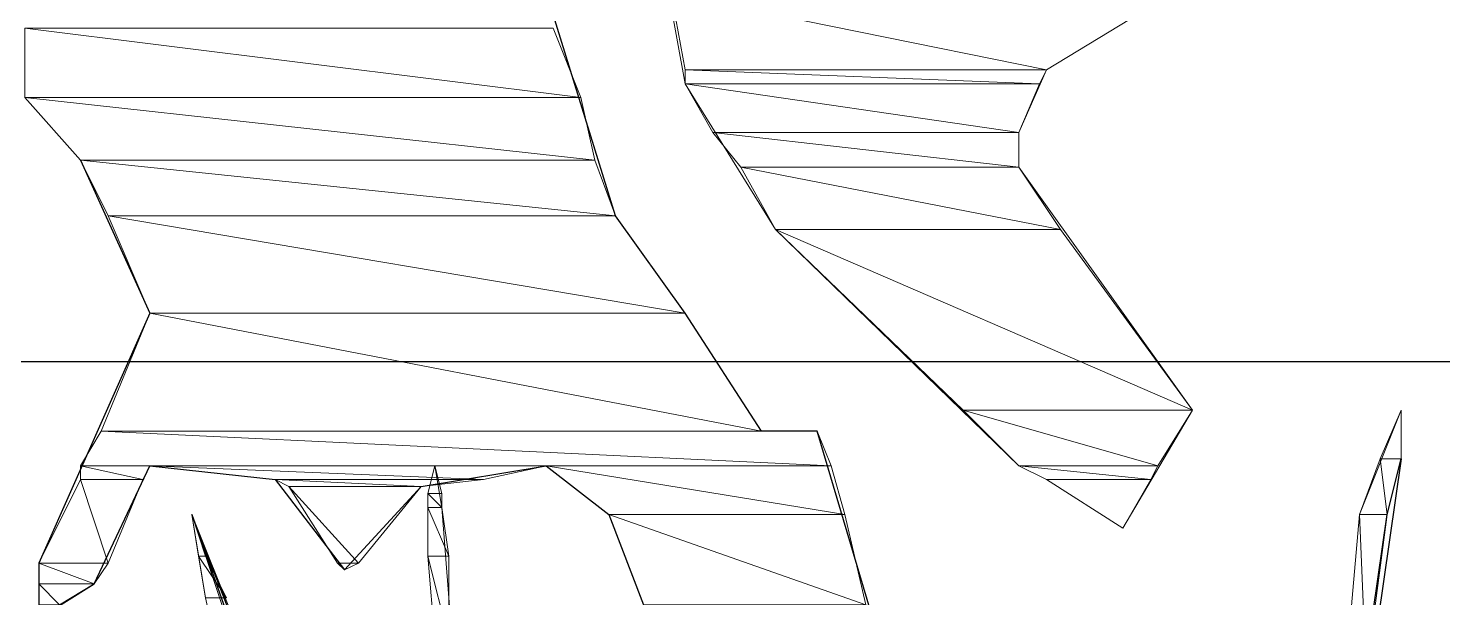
# Model space of a CAD drawing. Header units: inches. Extents: x 2 to 859, y 1 to 607.
# Drawn here: x 578.47 to 591.7, y 489.92 to 495.25 of the extents above; entities that cross this region are included whole.
import ezdxf

# ---------------------------------------------------------------- set-up
doc = ezdxf.new("R2010")
doc.units = ezdxf.units.IN
doc.header["$MEASUREMENT"] = 0
doc.layers.add('PDF_Geometry', color=7, linetype='Continuous', true_color=0x00b8b8)

msp = doc.modelspace()

# ---------------------------------------------------------------- linework, layer by layer
at = {"layer": 'PDF_Geometry', "color": 62, "lineweight": 20, "true_color": 0xa5dd00}
msp.add_lwpolyline([(583.964, 498.312), (584.614, 494.735), (585.46, 493.369), (587.736, 491.158), (587.996, 491.028), (588.711, 490.572), (589.362, 491.678), (587.736, 493.954), (587.736, 494.279), (587.996, 494.865), (589.167, 495.58)], dxfattribs=at)
at = {"layer": 'PDF_Geometry', "color": 62, "lineweight": 0, "true_color": 0xa5dd00}
for points in [[(584.614, 494.865), (587.996, 494.865), (584.484, 495.58), (584.614, 494.865)], [(587.996, 494.865), (584.484, 495.58), (589.167, 495.58), (587.996, 494.865)], [(584.614, 494.735), (587.931, 494.735), (584.614, 494.865), (584.614, 494.735)], [(587.931, 494.735), (584.614, 494.865), (587.996, 494.865), (587.931, 494.735)], [(584.874, 494.279), (587.736, 494.279), (584.614, 494.735), (584.874, 494.279)], [(587.736, 494.279), (584.614, 494.735), (587.931, 494.735), (587.736, 494.279)], [(585.134, 493.954), (587.736, 493.954), (584.874, 494.279), (585.134, 493.954)], [(587.736, 493.954), (584.874, 494.279), (587.736, 494.279), (587.736, 493.954)], [(585.46, 493.369), (588.126, 493.369), (585.134, 493.954), (585.46, 493.369)], [(588.126, 493.369), (585.134, 493.954), (587.736, 493.954), (588.126, 493.369)], [(587.216, 491.678), (589.362, 491.678), (585.46, 493.369), (587.216, 491.678)], [(589.362, 491.678), (585.46, 493.369), (588.126, 493.369), (589.362, 491.678)], [(587.736, 491.158), (589.036, 491.158), (587.216, 491.678), (587.736, 491.158)], [(589.036, 491.158), (587.216, 491.678), (589.362, 491.678), (589.036, 491.158)], [(587.736, 491.158), (587.996, 491.028), (588.971, 491.028), (587.736, 491.158)], [(587.736, 491.158), (589.036, 491.158), (588.971, 491.028), (587.736, 491.158)], [(587.996, 491.028), (588.971, 491.028), (588.711, 490.572), (587.996, 491.028)]]:
    msp.add_lwpolyline(points, dxfattribs=at)
at = {"layer": 'PDF_Geometry', "color": 92, "lineweight": 25, "true_color": 0x00b800}
for points in [[(586.565, 489.076), (585.85, 491.483), (585.329, 491.483), (584.614, 492.588), (583.964, 493.499), (583.378, 495.385)], [(578.436, 494.605), (578.956, 494.019), (579.606, 492.588), (578.566, 490.247), (578.566, 489.727), (579.086, 490.052), (579.606, 491.158), (580.777, 491.028), (581.427, 490.182), (582.143, 490.963), (583.313, 491.158), (583.899, 490.702), (584.224, 489.857)]]:
    msp.add_lwpolyline(points, dxfattribs=at)
at = {"layer": 'PDF_Geometry', "color": 92, "lineweight": 0, "true_color": 0x00b800}
for points in [[(578.436, 494.605), (583.639, 494.605), (578.436, 495.255), (578.436, 494.605)], [(583.639, 494.605), (578.436, 495.255), (583.378, 495.255), (583.639, 494.605)], [(578.956, 494.019), (583.769, 494.019), (578.436, 494.605), (578.956, 494.019)], [(583.769, 494.019), (578.436, 494.605), (583.638, 494.605), (583.769, 494.019)], [(579.216, 493.499), (583.964, 493.499), (578.956, 494.019), (579.216, 493.499)], [(583.964, 493.499), (578.956, 494.019), (583.769, 494.019), (583.964, 493.499)], [(579.606, 492.588), (584.614, 492.588), (579.216, 493.499), (579.606, 492.588)], [(584.614, 492.588), (579.216, 493.499), (583.964, 493.499), (584.614, 492.588)], [(579.151, 491.483), (585.329, 491.483), (579.606, 492.588), (579.151, 491.483)], [(584.614, 492.588), (584.614, 492.588), (579.606, 492.588), (584.614, 492.588)], [(584.614, 492.588), (579.606, 492.588), (584.614, 492.588)], [(585.329, 491.483), (579.606, 492.588), (584.614, 492.588), (585.329, 491.483)], [(578.956, 491.158), (585.98, 491.158), (579.151, 491.483), (578.956, 491.158)], [(585.329, 491.483), (585.329, 491.483), (579.151, 491.483), (585.329, 491.483)], [(585.329, 491.483), (579.151, 491.483), (585.329, 491.483)], [(585.98, 491.158), (579.151, 491.483), (585.85, 491.483), (585.98, 491.158)], [(585.85, 491.483), (585.329, 491.483), (585.329, 491.483), (585.85, 491.483)], [(578.956, 491.158), (583.313, 491.158), (583.313, 491.158), (578.956, 491.158)], [(583.313, 491.158), (583.313, 491.158), (578.956, 491.158), (583.313, 491.158)], [(578.956, 491.028), (579.541, 491.028), (578.956, 491.158), (578.956, 491.028)], [(579.541, 491.028), (578.956, 491.158), (579.606, 491.158), (579.541, 491.028)], [(580.777, 491.028), (582.728, 491.028), (579.606, 491.158), (580.777, 491.028)], [(582.728, 491.028), (579.606, 491.158), (583.313, 491.158), (582.728, 491.028)], [(583.899, 490.702), (586.11, 490.702), (583.313, 491.158), (583.899, 490.702)], [(586.11, 490.702), (583.313, 491.158), (585.98, 491.158), (586.11, 490.702)], [(578.566, 490.247), (579.216, 490.247), (578.956, 491.028), (578.566, 490.247)], [(579.216, 490.247), (578.956, 491.028), (579.541, 491.028), (579.216, 490.247)], [(580.907, 490.963), (582.143, 490.963), (580.777, 491.028), (580.907, 490.963)], [(582.143, 490.963), (580.777, 491.028), (582.728, 491.028), (582.143, 490.963)], [(580.907, 490.963), (581.362, 490.247), (581.557, 490.247), (580.907, 490.963)], [(580.907, 490.963), (582.143, 490.963), (581.557, 490.247), (580.907, 490.963)], [(584.224, 489.857), (586.305, 489.857), (583.899, 490.702), (584.224, 489.857)], [(586.305, 489.857), (583.899, 490.702), (586.11, 490.702), (586.305, 489.857)], [(578.566, 490.052), (579.086, 490.052), (578.566, 490.247), (578.566, 490.052)], [(579.086, 490.052), (578.566, 490.247), (579.216, 490.247), (579.086, 490.052)], [(581.362, 490.247), (581.557, 490.247), (581.427, 490.182), (581.362, 490.247)], [(578.566, 489.857), (578.761, 489.857), (578.566, 490.052), (578.566, 489.857)], [(578.761, 489.857), (578.566, 490.052), (579.086, 490.052), (578.761, 489.857)]]:
    msp.add_lwpolyline(points, dxfattribs=at)
at = {"layer": 'PDF_Geometry', "color": 7, "lineweight": 25}
msp.add_lwpolyline([(484.524, 492.133), (692.313, 492.133)], dxfattribs=at)
at = {"layer": 'PDF_Geometry', "color": 9, "lineweight": 20, "true_color": 0xbababa}
for points in [[(590.988, 488.946), (591.313, 491.223), (591.313, 491.678), (590.923, 490.702), (590.792, 489.207)], [(582.468, 489.076), (582.338, 490.767), (582.273, 491.158), (582.208, 490.898), (582.208, 490.312), (582.273, 489.532)], [(580.452, 489.532), (579.997, 490.702), (580.127, 489.922), (580.257, 489.337)]]:
    msp.add_lwpolyline(points, dxfattribs=at)
at = {"layer": 'PDF_Geometry', "color": 9, "lineweight": 0, "true_color": 0xbababa}
for points in [[(591.313, 491.678), (591.118, 491.223), (591.313, 491.223), (591.313, 491.678)], [(582.273, 491.158), (582.208, 490.897), (582.338, 490.897), (582.273, 491.158)], [(590.923, 490.702), (591.183, 490.702), (591.118, 491.223), (590.923, 490.702)], [(591.183, 490.702), (591.118, 491.223), (591.313, 491.223), (591.183, 490.702)], [(582.208, 490.767), (582.338, 490.767), (582.208, 490.897), (582.208, 490.767)], [(582.338, 490.767), (582.208, 490.897), (582.338, 490.897), (582.338, 490.767)], [(582.208, 490.312), (582.403, 490.312), (582.208, 490.767), (582.208, 490.312)], [(582.403, 490.312), (582.208, 490.767), (582.338, 490.767), (582.403, 490.312)], [(579.997, 490.702), (580.062, 490.312), (580.127, 490.312), (579.997, 490.702)], [(590.792, 489.207), (590.988, 489.207), (590.923, 490.702), (590.792, 489.207)], [(590.988, 489.207), (590.923, 490.702), (591.183, 490.702), (590.988, 489.207)], [(580.127, 489.922), (580.322, 489.922), (580.062, 490.312), (580.127, 489.922)], [(580.322, 489.922), (580.062, 490.312), (580.127, 490.312), (580.322, 489.922)], [(582.273, 489.532), (582.403, 489.532), (582.208, 490.312), (582.273, 489.532)], [(582.403, 489.532), (582.208, 490.312), (582.403, 490.312), (582.403, 489.532)]]:
    msp.add_lwpolyline(points, dxfattribs=at)
at = {"layer": 'PDF_Geometry', "lineweight": 25}
for points in [[(591.313, 491.223), (590.988, 488.946), (590.923, 487.516), (590.923, 486.93), (590.662, 485.044), (590.402, 483.874), (590.337, 482.963), (590.662, 480.557)], [(591.053, 489.792), (591.183, 490.702), (591.313, 491.223)], [(580.452, 489.532), (579.997, 490.702), (580.387, 489.597)]]:
    msp.add_lwpolyline(points, dxfattribs=at)
at = {"layer": 'PDF_Geometry', "lineweight": 0}
for points in [[(591.313, 491.223), (591.183, 490.702), (591.183, 490.702), (591.313, 491.223)], [(579.997, 490.702), (580.322, 489.727), (580.387, 489.727), (579.997, 490.702)], [(591.183, 490.702), (591.053, 489.792), (591.053, 489.792), (591.183, 490.702)], [(591.053, 489.792), (591.053, 489.792), (591.183, 490.702), (591.053, 489.792)]]:
    msp.add_lwpolyline(points, dxfattribs=at)

doc.saveas('drawing.dxf')
